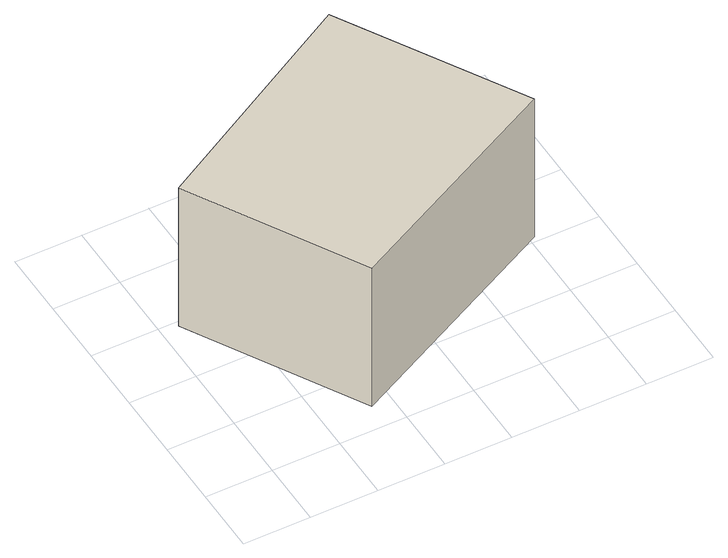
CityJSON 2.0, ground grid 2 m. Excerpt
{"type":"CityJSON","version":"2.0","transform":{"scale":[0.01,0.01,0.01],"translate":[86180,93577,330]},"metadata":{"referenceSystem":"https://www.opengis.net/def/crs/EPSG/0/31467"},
"CityObjects":{
"building1":{"type":"Building","geometry":[{"type":"Solid","lod":"1","boundaries":[[[[0,1,2,3]],[[2,4,5,3]],[[1,6,4,2]],[[0,7,6,1]],[[3,5,7,0]],[[4,6,7,5]]]]}]}
},
"vertices":[
[1016,416,565],[707,951,565],[52,585,565],[340,78,565],[52,585,65],[340,78,65],[707,951,65],[1016,416,65]
]}
